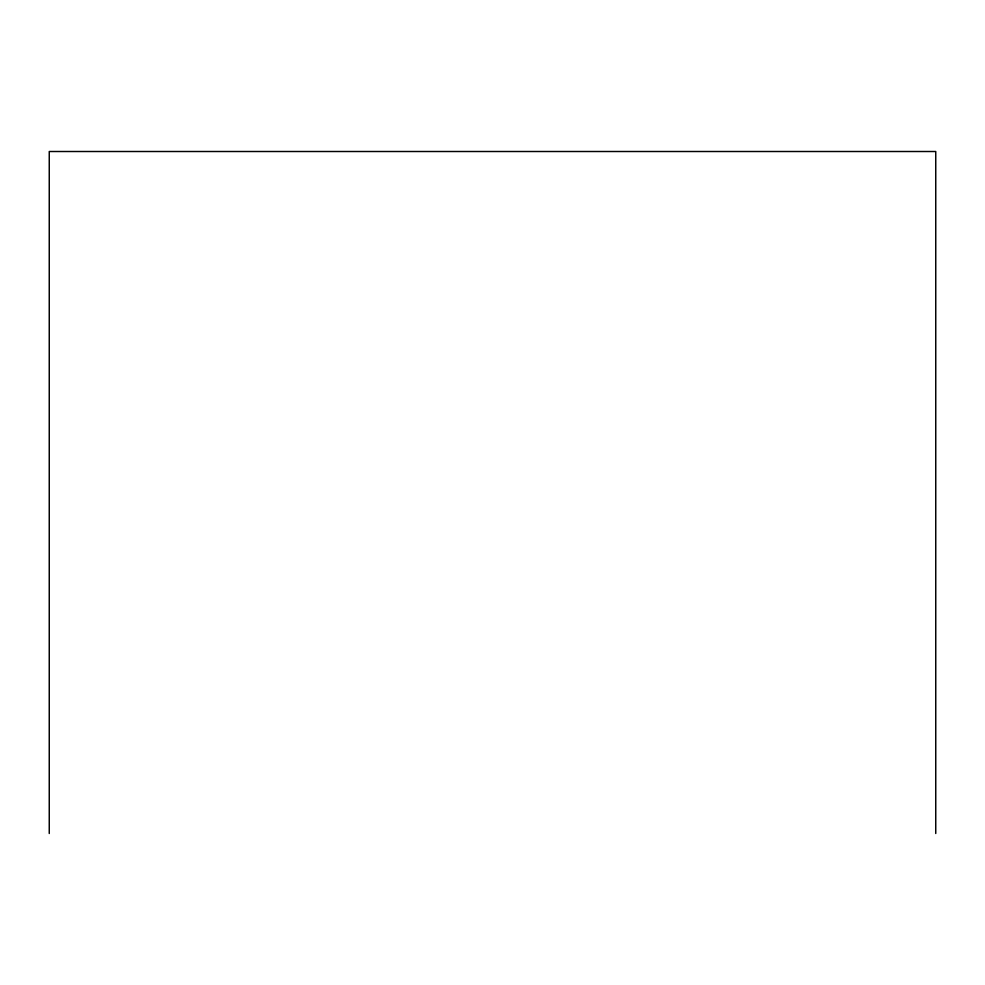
<?xml version="1.0" encoding="UTF-8"?>
<svg xmlns="http://www.w3.org/2000/svg" width="985" height="985" viewBox="0 0 985 985"><rect width="100%" height="100%" fill="white"/><g stroke="black" fill="none" stroke-linecap="round" stroke-linejoin="round"><path stroke-width="1.48" d="M935.75 833.495L935.75 151.505L49.25 151.505L49.25 833.495"/></g></svg>
